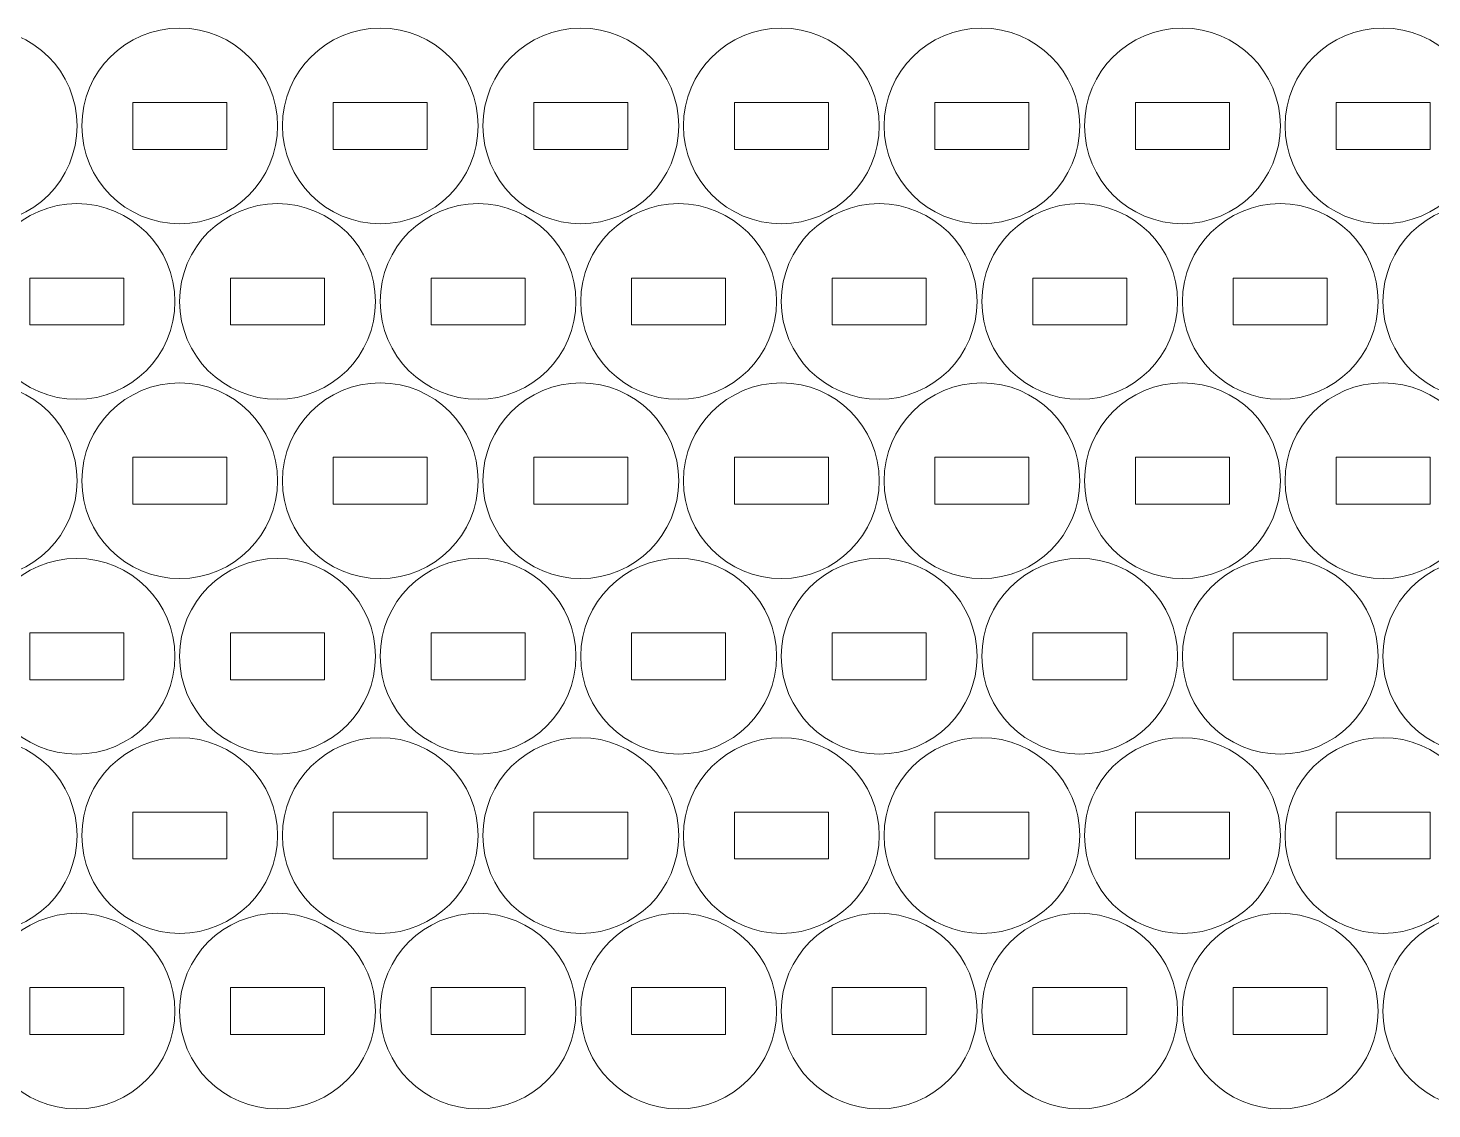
# Model space of a CAD drawing. Header units: millimetres. Extents: x -356 to 356, y -196 to 196.
# Drawn here: x -90.4 to -0.8, y -195.8 to -126.8 of the extents above; entities that cross this region are included whole.
import ezdxf

# ---------------------------------------------------------------- set-up
doc = ezdxf.new("R2010")
doc.units = ezdxf.units.MM
doc.header["$MEASUREMENT"] = 0
doc.layers.add('Camada 1', color=7, linetype='Continuous')

msp = doc.modelspace()

# ---------------------------------------------------------------- linework, layer by layer
at = {"layer": 'Camada 1', "lineweight": 20}
for points in [[(-93.5709, -126.773), (-90.1192, -126.773), (-87.3209, -129.5713), (-87.3209, -133.023), (-87.3209, -133.023), (-87.3209, -136.4747), (-90.1192, -139.273), (-93.5709, -139.273), (-93.5709, -139.273), (-97.0226, -139.273), (-99.8209, -136.4747), (-99.8209, -133.023), (-99.8209, -133.023), (-99.8209, -129.5713), (-97.0226, -126.773), (-93.5709, -126.773)], [(-80.766, -126.773), (-77.3143, -126.773), (-74.516, -129.5713), (-74.516, -133.023), (-74.516, -133.023), (-74.516, -136.4747), (-77.3143, -139.273), (-80.766, -139.273), (-80.766, -139.273), (-84.2177, -139.273), (-87.016, -136.4747), (-87.016, -133.023), (-87.016, -133.023), (-87.016, -129.5713), (-84.2177, -126.773), (-80.766, -126.773)], [(-67.9611, -126.773), (-64.5094, -126.773), (-61.7111, -129.5713), (-61.7111, -133.023), (-61.7111, -133.023), (-61.7111, -136.4747), (-64.5094, -139.273), (-67.9611, -139.273), (-67.9611, -139.273), (-71.4128, -139.273), (-74.2111, -136.4747), (-74.2111, -133.023), (-74.2111, -133.023), (-74.2111, -129.5713), (-71.4128, -126.773), (-67.9611, -126.773)], [(-55.1562, -126.773), (-51.7045, -126.773), (-48.9062, -129.5713), (-48.9062, -133.023), (-48.9062, -133.023), (-48.9062, -136.4747), (-51.7045, -139.273), (-55.1562, -139.273), (-55.1562, -139.273), (-58.6079, -139.273), (-61.4062, -136.4747), (-61.4062, -133.023), (-61.4062, -133.023), (-61.4062, -129.5713), (-58.6079, -126.773), (-55.1562, -126.773)], [(-42.3513, -126.773), (-38.8996, -126.773), (-36.1013, -129.5713), (-36.1013, -133.023), (-36.1013, -133.023), (-36.1013, -136.4747), (-38.8996, -139.273), (-42.3513, -139.273), (-42.3513, -139.273), (-45.803, -139.273), (-48.6013, -136.4747), (-48.6013, -133.023), (-48.6013, -133.023), (-48.6013, -129.5713), (-45.803, -126.773), (-42.3513, -126.773)], [(-29.5464, -126.773), (-26.0947, -126.773), (-23.2964, -129.5713), (-23.2964, -133.023), (-23.2964, -133.023), (-23.2964, -136.4747), (-26.0947, -139.273), (-29.5464, -139.273), (-29.5464, -139.273), (-32.9981, -139.273), (-35.7964, -136.4747), (-35.7964, -133.023), (-35.7964, -133.023), (-35.7964, -129.5713), (-32.9981, -126.773), (-29.5464, -126.773)], [(-16.7415, -126.773), (-13.2898, -126.773), (-10.4915, -129.5713), (-10.4915, -133.023), (-10.4915, -133.023), (-10.4915, -136.4747), (-13.2898, -139.273), (-16.7415, -139.273), (-16.7415, -139.273), (-20.1932, -139.273), (-22.9915, -136.4747), (-22.9915, -133.023), (-22.9915, -133.023), (-22.9915, -129.5713), (-20.1932, -126.773), (-16.7415, -126.773)], [(-3.9366, -126.773), (-0.4849, -126.773), (2.3134, -129.5713), (2.3134, -133.023), (2.3134, -133.023), (2.3134, -136.4747), (-0.4849, -139.273), (-3.9366, -139.273), (-3.9366, -139.273), (-7.3883, -139.273), (-10.1866, -136.4747), (-10.1866, -133.023), (-10.1866, -133.023), (-10.1866, -129.5713), (-7.3883, -126.773), (-3.9366, -126.773)], [(-83.766, -131.523), (-83.766, -131.523), (-77.766, -131.523), (-77.766, -131.523), (-77.766, -131.523), (-77.766, -131.523), (-77.766, -134.523), (-77.766, -134.523), (-77.766, -134.523), (-77.766, -134.523), (-83.766, -134.523), (-83.766, -134.523), (-83.766, -134.523), (-83.766, -134.523), (-83.766, -131.523), (-83.766, -131.523)], [(-70.9611, -131.523), (-70.9611, -131.523), (-64.9611, -131.523), (-64.9611, -131.523), (-64.9611, -131.523), (-64.9611, -131.523), (-64.9611, -134.523), (-64.9611, -134.523), (-64.9611, -134.523), (-64.9611, -134.523), (-70.9611, -134.523), (-70.9611, -134.523), (-70.9611, -134.523), (-70.9611, -134.523), (-70.9611, -131.523), (-70.9611, -131.523)], [(-58.1562, -131.523), (-58.1562, -131.523), (-52.1562, -131.523), (-52.1562, -131.523), (-52.1562, -131.523), (-52.1562, -131.523), (-52.1562, -134.523), (-52.1562, -134.523), (-52.1562, -134.523), (-52.1562, -134.523), (-58.1562, -134.523), (-58.1562, -134.523), (-58.1562, -134.523), (-58.1562, -134.523), (-58.1562, -131.523), (-58.1562, -131.523)], [(-45.3513, -131.523), (-45.3513, -131.523), (-39.3513, -131.523), (-39.3513, -131.523), (-39.3513, -131.523), (-39.3513, -131.523), (-39.3513, -134.523), (-39.3513, -134.523), (-39.3513, -134.523), (-39.3513, -134.523), (-45.3513, -134.523), (-45.3513, -134.523), (-45.3513, -134.523), (-45.3513, -134.523), (-45.3513, -131.523), (-45.3513, -131.523)], [(-32.5464, -131.523), (-32.5464, -131.523), (-26.5464, -131.523), (-26.5464, -131.523), (-26.5464, -131.523), (-26.5464, -131.523), (-26.5464, -134.523), (-26.5464, -134.523), (-26.5464, -134.523), (-26.5464, -134.523), (-32.5464, -134.523), (-32.5464, -134.523), (-32.5464, -134.523), (-32.5464, -134.523), (-32.5464, -131.523), (-32.5464, -131.523)], [(-19.7415, -131.523), (-19.7415, -131.523), (-13.7415, -131.523), (-13.7415, -131.523), (-13.7415, -131.523), (-13.7415, -131.523), (-13.7415, -134.523), (-13.7415, -134.523), (-13.7415, -134.523), (-13.7415, -134.523), (-19.7415, -134.523), (-19.7415, -134.523), (-19.7415, -134.523), (-19.7415, -134.523), (-19.7415, -131.523), (-19.7415, -131.523)], [(-6.9366, -131.523), (-6.9366, -131.523), (-0.9366, -131.523), (-0.9366, -131.523), (-0.9366, -131.523), (-0.9366, -131.523), (-0.9366, -134.523), (-0.9366, -134.523), (-0.9366, -134.523), (-0.9366, -134.523), (-6.9366, -134.523), (-6.9366, -134.523), (-6.9366, -134.523), (-6.9366, -134.523), (-6.9366, -131.523), (-6.9366, -131.523)], [(-87.3267, -137.9913), (-83.875, -137.9913), (-81.0767, -140.7896), (-81.0767, -144.2413), (-81.0767, -144.2413), (-81.0767, -147.693), (-83.875, -150.4913), (-87.3267, -150.4913), (-87.3267, -150.4913), (-90.7784, -150.4913), (-93.5767, -147.693), (-93.5767, -144.2413), (-93.5767, -144.2413), (-93.5767, -140.7896), (-90.7784, -137.9913), (-87.3267, -137.9913)], [(-74.5218, -137.9913), (-71.0701, -137.9913), (-68.2718, -140.7896), (-68.2718, -144.2413), (-68.2718, -144.2413), (-68.2718, -147.693), (-71.0701, -150.4913), (-74.5218, -150.4913), (-74.5218, -150.4913), (-77.9735, -150.4913), (-80.7718, -147.693), (-80.7718, -144.2413), (-80.7718, -144.2413), (-80.7718, -140.7896), (-77.9735, -137.9913), (-74.5218, -137.9913)], [(-61.7169, -137.9913), (-58.2652, -137.9913), (-55.4669, -140.7896), (-55.4669, -144.2413), (-55.4669, -144.2413), (-55.4669, -147.693), (-58.2652, -150.4913), (-61.7169, -150.4913), (-61.7169, -150.4913), (-65.1686, -150.4913), (-67.9669, -147.693), (-67.9669, -144.2413), (-67.9669, -144.2413), (-67.9669, -140.7896), (-65.1686, -137.9913), (-61.7169, -137.9913)], [(-48.912, -137.9913), (-45.4603, -137.9913), (-42.662, -140.7896), (-42.662, -144.2413), (-42.662, -144.2413), (-42.662, -147.693), (-45.4603, -150.4913), (-48.912, -150.4913), (-48.912, -150.4913), (-52.3637, -150.4913), (-55.162, -147.693), (-55.162, -144.2413), (-55.162, -144.2413), (-55.162, -140.7896), (-52.3637, -137.9913), (-48.912, -137.9913)], [(-36.1071, -137.9913), (-32.6554, -137.9913), (-29.8571, -140.7896), (-29.8571, -144.2413), (-29.8571, -144.2413), (-29.8571, -147.693), (-32.6554, -150.4913), (-36.1071, -150.4913), (-36.1071, -150.4913), (-39.5588, -150.4913), (-42.3571, -147.693), (-42.3571, -144.2413), (-42.3571, -144.2413), (-42.3571, -140.7896), (-39.5588, -137.9913), (-36.1071, -137.9913)], [(-23.3022, -137.9913), (-19.8505, -137.9913), (-17.0522, -140.7896), (-17.0522, -144.2413), (-17.0522, -144.2413), (-17.0522, -147.693), (-19.8505, -150.4913), (-23.3022, -150.4913), (-23.3022, -150.4913), (-26.7539, -150.4913), (-29.5522, -147.693), (-29.5522, -144.2413), (-29.5522, -144.2413), (-29.5522, -140.7896), (-26.7539, -137.9913), (-23.3022, -137.9913)], [(-10.4973, -137.9913), (-7.0456, -137.9913), (-4.2473, -140.7896), (-4.2473, -144.2413), (-4.2473, -144.2413), (-4.2473, -147.693), (-7.0456, -150.4913), (-10.4973, -150.4913), (-10.4973, -150.4913), (-13.949, -150.4913), (-16.7473, -147.693), (-16.7473, -144.2413), (-16.7473, -144.2413), (-16.7473, -140.7896), (-13.949, -137.9913), (-10.4973, -137.9913)], [(2.3076, -137.9913), (5.7593, -137.9913), (8.5576, -140.7896), (8.5576, -144.2413), (8.5576, -144.2413), (8.5576, -147.693), (5.7593, -150.4913), (2.3076, -150.4913), (2.3076, -150.4913), (-1.1441, -150.4913), (-3.9424, -147.693), (-3.9424, -144.2413), (-3.9424, -144.2413), (-3.9424, -140.7896), (-1.1441, -137.9913), (2.3076, -137.9913)], [(-90.3267, -142.7413), (-90.3267, -142.7413), (-84.3267, -142.7413), (-84.3267, -142.7413), (-84.3267, -142.7413), (-84.3267, -142.7413), (-84.3267, -145.7413), (-84.3267, -145.7413), (-84.3267, -145.7413), (-84.3267, -145.7413), (-90.3267, -145.7413), (-90.3267, -145.7413), (-90.3267, -145.7413), (-90.3267, -145.7413), (-90.3267, -142.7413), (-90.3267, -142.7413)], [(-77.5218, -142.7413), (-77.5218, -142.7413), (-71.5218, -142.7413), (-71.5218, -142.7413), (-71.5218, -142.7413), (-71.5218, -142.7413), (-71.5218, -145.7413), (-71.5218, -145.7413), (-71.5218, -145.7413), (-71.5218, -145.7413), (-77.5218, -145.7413), (-77.5218, -145.7413), (-77.5218, -145.7413), (-77.5218, -145.7413), (-77.5218, -142.7413), (-77.5218, -142.7413)], [(-64.7169, -142.7413), (-64.7169, -142.7413), (-58.7169, -142.7413), (-58.7169, -142.7413), (-58.7169, -142.7413), (-58.7169, -142.7413), (-58.7169, -145.7413), (-58.7169, -145.7413), (-58.7169, -145.7413), (-58.7169, -145.7413), (-64.7169, -145.7413), (-64.7169, -145.7413), (-64.7169, -145.7413), (-64.7169, -145.7413), (-64.7169, -142.7413), (-64.7169, -142.7413)], [(-51.912, -142.7413), (-51.912, -142.7413), (-45.912, -142.7413), (-45.912, -142.7413), (-45.912, -142.7413), (-45.912, -142.7413), (-45.912, -145.7413), (-45.912, -145.7413), (-45.912, -145.7413), (-45.912, -145.7413), (-51.912, -145.7413), (-51.912, -145.7413), (-51.912, -145.7413), (-51.912, -145.7413), (-51.912, -142.7413), (-51.912, -142.7413)], [(-39.1071, -142.7413), (-39.1071, -142.7413), (-33.1071, -142.7413), (-33.1071, -142.7413), (-33.1071, -142.7413), (-33.1071, -142.7413), (-33.1071, -145.7413), (-33.1071, -145.7413), (-33.1071, -145.7413), (-33.1071, -145.7413), (-39.1071, -145.7413), (-39.1071, -145.7413), (-39.1071, -145.7413), (-39.1071, -145.7413), (-39.1071, -142.7413), (-39.1071, -142.7413)], [(-26.3022, -142.7413), (-26.3022, -142.7413), (-20.3022, -142.7413), (-20.3022, -142.7413), (-20.3022, -142.7413), (-20.3022, -142.7413), (-20.3022, -145.7413), (-20.3022, -145.7413), (-20.3022, -145.7413), (-20.3022, -145.7413), (-26.3022, -145.7413), (-26.3022, -145.7413), (-26.3022, -145.7413), (-26.3022, -145.7413), (-26.3022, -142.7413), (-26.3022, -142.7413)], [(-13.4973, -142.7413), (-13.4973, -142.7413), (-7.4973, -142.7413), (-7.4973, -142.7413), (-7.4973, -142.7413), (-7.4973, -142.7413), (-7.4973, -145.7413), (-7.4973, -145.7413), (-7.4973, -145.7413), (-7.4973, -145.7413), (-13.4973, -145.7413), (-13.4973, -145.7413), (-13.4973, -145.7413), (-13.4973, -145.7413), (-13.4973, -142.7413), (-13.4973, -142.7413)], [(-93.5709, -149.4396), (-90.1192, -149.4396), (-87.3209, -152.2379), (-87.3209, -155.6896), (-87.3209, -155.6896), (-87.3209, -159.1413), (-90.1192, -161.9396), (-93.5709, -161.9396), (-93.5709, -161.9396), (-97.0226, -161.9396), (-99.8209, -159.1413), (-99.8209, -155.6896), (-99.8209, -155.6896), (-99.8209, -152.2379), (-97.0226, -149.4396), (-93.5709, -149.4396)], [(-80.766, -149.4396), (-77.3143, -149.4396), (-74.516, -152.2379), (-74.516, -155.6896), (-74.516, -155.6896), (-74.516, -159.1413), (-77.3143, -161.9396), (-80.766, -161.9396), (-80.766, -161.9396), (-84.2177, -161.9396), (-87.016, -159.1413), (-87.016, -155.6896), (-87.016, -155.6896), (-87.016, -152.2379), (-84.2177, -149.4396), (-80.766, -149.4396)], [(-67.9611, -149.4396), (-64.5094, -149.4396), (-61.7111, -152.2379), (-61.7111, -155.6896), (-61.7111, -155.6896), (-61.7111, -159.1413), (-64.5094, -161.9396), (-67.9611, -161.9396), (-67.9611, -161.9396), (-71.4128, -161.9396), (-74.2111, -159.1413), (-74.2111, -155.6896), (-74.2111, -155.6896), (-74.2111, -152.2379), (-71.4128, -149.4396), (-67.9611, -149.4396)], [(-55.1562, -149.4396), (-51.7045, -149.4396), (-48.9062, -152.2379), (-48.9062, -155.6896), (-48.9062, -155.6896), (-48.9062, -159.1413), (-51.7045, -161.9396), (-55.1562, -161.9396), (-55.1562, -161.9396), (-58.6079, -161.9396), (-61.4062, -159.1413), (-61.4062, -155.6896), (-61.4062, -155.6896), (-61.4062, -152.2379), (-58.6079, -149.4396), (-55.1562, -149.4396)], [(-42.3513, -149.4396), (-38.8996, -149.4396), (-36.1013, -152.2379), (-36.1013, -155.6896), (-36.1013, -155.6896), (-36.1013, -159.1413), (-38.8996, -161.9396), (-42.3513, -161.9396), (-42.3513, -161.9396), (-45.803, -161.9396), (-48.6013, -159.1413), (-48.6013, -155.6896), (-48.6013, -155.6896), (-48.6013, -152.2379), (-45.803, -149.4396), (-42.3513, -149.4396)], [(-29.5464, -149.4396), (-26.0947, -149.4396), (-23.2964, -152.2379), (-23.2964, -155.6896), (-23.2964, -155.6896), (-23.2964, -159.1413), (-26.0947, -161.9396), (-29.5464, -161.9396), (-29.5464, -161.9396), (-32.9981, -161.9396), (-35.7964, -159.1413), (-35.7964, -155.6896), (-35.7964, -155.6896), (-35.7964, -152.2379), (-32.9981, -149.4396), (-29.5464, -149.4396)], [(-16.7415, -149.4396), (-13.2898, -149.4396), (-10.4915, -152.2379), (-10.4915, -155.6896), (-10.4915, -155.6896), (-10.4915, -159.1413), (-13.2898, -161.9396), (-16.7415, -161.9396), (-16.7415, -161.9396), (-20.1932, -161.9396), (-22.9915, -159.1413), (-22.9915, -155.6896), (-22.9915, -155.6896), (-22.9915, -152.2379), (-20.1932, -149.4396), (-16.7415, -149.4396)], [(-3.9366, -149.4396), (-0.4849, -149.4396), (2.3134, -152.2379), (2.3134, -155.6896), (2.3134, -155.6896), (2.3134, -159.1413), (-0.4849, -161.9396), (-3.9366, -161.9396), (-3.9366, -161.9396), (-7.3883, -161.9396), (-10.1866, -159.1413), (-10.1866, -155.6896), (-10.1866, -155.6896), (-10.1866, -152.2379), (-7.3883, -149.4396), (-3.9366, -149.4396)], [(-83.766, -154.1896), (-83.766, -154.1896), (-77.766, -154.1896), (-77.766, -154.1896), (-77.766, -154.1896), (-77.766, -154.1896), (-77.766, -157.1896), (-77.766, -157.1896), (-77.766, -157.1896), (-77.766, -157.1896), (-83.766, -157.1896), (-83.766, -157.1896), (-83.766, -157.1896), (-83.766, -157.1896), (-83.766, -154.1896), (-83.766, -154.1896)], [(-70.9611, -154.1896), (-70.9611, -154.1896), (-64.9611, -154.1896), (-64.9611, -154.1896), (-64.9611, -154.1896), (-64.9611, -154.1896), (-64.9611, -157.1896), (-64.9611, -157.1896), (-64.9611, -157.1896), (-64.9611, -157.1896), (-70.9611, -157.1896), (-70.9611, -157.1896), (-70.9611, -157.1896), (-70.9611, -157.1896), (-70.9611, -154.1896), (-70.9611, -154.1896)], [(-58.1562, -154.1896), (-58.1562, -154.1896), (-52.1562, -154.1896), (-52.1562, -154.1896), (-52.1562, -154.1896), (-52.1562, -154.1896), (-52.1562, -157.1896), (-52.1562, -157.1896), (-52.1562, -157.1896), (-52.1562, -157.1896), (-58.1562, -157.1896), (-58.1562, -157.1896), (-58.1562, -157.1896), (-58.1562, -157.1896), (-58.1562, -154.1896), (-58.1562, -154.1896)], [(-45.3513, -154.1896), (-45.3513, -154.1896), (-39.3513, -154.1896), (-39.3513, -154.1896), (-39.3513, -154.1896), (-39.3513, -154.1896), (-39.3513, -157.1896), (-39.3513, -157.1896), (-39.3513, -157.1896), (-39.3513, -157.1896), (-45.3513, -157.1896), (-45.3513, -157.1896), (-45.3513, -157.1896), (-45.3513, -157.1896), (-45.3513, -154.1896), (-45.3513, -154.1896)], [(-32.5464, -154.1896), (-32.5464, -154.1896), (-26.5464, -154.1896), (-26.5464, -154.1896), (-26.5464, -154.1896), (-26.5464, -154.1896), (-26.5464, -157.1896), (-26.5464, -157.1896), (-26.5464, -157.1896), (-26.5464, -157.1896), (-32.5464, -157.1896), (-32.5464, -157.1896), (-32.5464, -157.1896), (-32.5464, -157.1896), (-32.5464, -154.1896), (-32.5464, -154.1896)], [(-19.7415, -154.1896), (-19.7415, -154.1896), (-13.7415, -154.1896), (-13.7415, -154.1896), (-13.7415, -154.1896), (-13.7415, -154.1896), (-13.7415, -157.1896), (-13.7415, -157.1896), (-13.7415, -157.1896), (-13.7415, -157.1896), (-19.7415, -157.1896), (-19.7415, -157.1896), (-19.7415, -157.1896), (-19.7415, -157.1896), (-19.7415, -154.1896), (-19.7415, -154.1896)], [(-6.9366, -154.1896), (-6.9366, -154.1896), (-0.9366, -154.1896), (-0.9366, -154.1896), (-0.9366, -154.1896), (-0.9366, -154.1896), (-0.9366, -157.1896), (-0.9366, -157.1896), (-0.9366, -157.1896), (-0.9366, -157.1896), (-6.9366, -157.1896), (-6.9366, -157.1896), (-6.9366, -157.1896), (-6.9366, -157.1896), (-6.9366, -154.1896), (-6.9366, -154.1896)], [(-87.3267, -160.6579), (-83.875, -160.6579), (-81.0767, -163.4562), (-81.0767, -166.9079), (-81.0767, -166.9079), (-81.0767, -170.3596), (-83.875, -173.1579), (-87.3267, -173.1579), (-87.3267, -173.1579), (-90.7784, -173.1579), (-93.5767, -170.3596), (-93.5767, -166.9079), (-93.5767, -166.9079), (-93.5767, -163.4562), (-90.7784, -160.6579), (-87.3267, -160.6579)], [(-74.5218, -160.6579), (-71.0701, -160.6579), (-68.2718, -163.4562), (-68.2718, -166.9079), (-68.2718, -166.9079), (-68.2718, -170.3596), (-71.0701, -173.1579), (-74.5218, -173.1579), (-74.5218, -173.1579), (-77.9735, -173.1579), (-80.7718, -170.3596), (-80.7718, -166.9079), (-80.7718, -166.9079), (-80.7718, -163.4562), (-77.9735, -160.6579), (-74.5218, -160.6579)], [(-61.7169, -160.6579), (-58.2652, -160.6579), (-55.4669, -163.4562), (-55.4669, -166.9079), (-55.4669, -166.9079), (-55.4669, -170.3596), (-58.2652, -173.1579), (-61.7169, -173.1579), (-61.7169, -173.1579), (-65.1686, -173.1579), (-67.9669, -170.3596), (-67.9669, -166.9079), (-67.9669, -166.9079), (-67.9669, -163.4562), (-65.1686, -160.6579), (-61.7169, -160.6579)], [(-48.912, -160.6579), (-45.4603, -160.6579), (-42.662, -163.4562), (-42.662, -166.9079), (-42.662, -166.9079), (-42.662, -170.3596), (-45.4603, -173.1579), (-48.912, -173.1579), (-48.912, -173.1579), (-52.3637, -173.1579), (-55.162, -170.3596), (-55.162, -166.9079), (-55.162, -166.9079), (-55.162, -163.4562), (-52.3637, -160.6579), (-48.912, -160.6579)], [(-36.1071, -160.6579), (-32.6554, -160.6579), (-29.8571, -163.4562), (-29.8571, -166.9079), (-29.8571, -166.9079), (-29.8571, -170.3596), (-32.6554, -173.1579), (-36.1071, -173.1579), (-36.1071, -173.1579), (-39.5588, -173.1579), (-42.3571, -170.3596), (-42.3571, -166.9079), (-42.3571, -166.9079), (-42.3571, -163.4562), (-39.5588, -160.6579), (-36.1071, -160.6579)], [(-23.3022, -160.6579), (-19.8505, -160.6579), (-17.0522, -163.4562), (-17.0522, -166.9079), (-17.0522, -166.9079), (-17.0522, -170.3596), (-19.8505, -173.1579), (-23.3022, -173.1579), (-23.3022, -173.1579), (-26.7539, -173.1579), (-29.5522, -170.3596), (-29.5522, -166.9079), (-29.5522, -166.9079), (-29.5522, -163.4562), (-26.7539, -160.6579), (-23.3022, -160.6579)], [(-10.4973, -160.6579), (-7.0456, -160.6579), (-4.2473, -163.4562), (-4.2473, -166.9079), (-4.2473, -166.9079), (-4.2473, -170.3596), (-7.0456, -173.1579), (-10.4973, -173.1579), (-10.4973, -173.1579), (-13.949, -173.1579), (-16.7473, -170.3596), (-16.7473, -166.9079), (-16.7473, -166.9079), (-16.7473, -163.4562), (-13.949, -160.6579), (-10.4973, -160.6579)], [(2.3076, -160.6579), (5.7593, -160.6579), (8.5576, -163.4562), (8.5576, -166.9079), (8.5576, -166.9079), (8.5576, -170.3596), (5.7593, -173.1579), (2.3076, -173.1579), (2.3076, -173.1579), (-1.1441, -173.1579), (-3.9424, -170.3596), (-3.9424, -166.9079), (-3.9424, -166.9079), (-3.9424, -163.4562), (-1.1441, -160.6579), (2.3076, -160.6579)], [(-90.3267, -165.4079), (-90.3267, -165.4079), (-84.3267, -165.4079), (-84.3267, -165.4079), (-84.3267, -165.4079), (-84.3267, -165.4079), (-84.3267, -168.4079), (-84.3267, -168.4079), (-84.3267, -168.4079), (-84.3267, -168.4079), (-90.3267, -168.4079), (-90.3267, -168.4079), (-90.3267, -168.4079), (-90.3267, -168.4079), (-90.3267, -165.4079), (-90.3267, -165.4079)], [(-77.5218, -165.4079), (-77.5218, -165.4079), (-71.5218, -165.4079), (-71.5218, -165.4079), (-71.5218, -165.4079), (-71.5218, -165.4079), (-71.5218, -168.4079), (-71.5218, -168.4079), (-71.5218, -168.4079), (-71.5218, -168.4079), (-77.5218, -168.4079), (-77.5218, -168.4079), (-77.5218, -168.4079), (-77.5218, -168.4079), (-77.5218, -165.4079), (-77.5218, -165.4079)], [(-64.7169, -165.4079), (-64.7169, -165.4079), (-58.7169, -165.4079), (-58.7169, -165.4079), (-58.7169, -165.4079), (-58.7169, -165.4079), (-58.7169, -168.4079), (-58.7169, -168.4079), (-58.7169, -168.4079), (-58.7169, -168.4079), (-64.7169, -168.4079), (-64.7169, -168.4079), (-64.7169, -168.4079), (-64.7169, -168.4079), (-64.7169, -165.4079), (-64.7169, -165.4079)], [(-51.912, -165.4079), (-51.912, -165.4079), (-45.912, -165.4079), (-45.912, -165.4079), (-45.912, -165.4079), (-45.912, -165.4079), (-45.912, -168.4079), (-45.912, -168.4079), (-45.912, -168.4079), (-45.912, -168.4079), (-51.912, -168.4079), (-51.912, -168.4079), (-51.912, -168.4079), (-51.912, -168.4079), (-51.912, -165.4079), (-51.912, -165.4079)], [(-39.1071, -165.4079), (-39.1071, -165.4079), (-33.1071, -165.4079), (-33.1071, -165.4079), (-33.1071, -165.4079), (-33.1071, -165.4079), (-33.1071, -168.4079), (-33.1071, -168.4079), (-33.1071, -168.4079), (-33.1071, -168.4079), (-39.1071, -168.4079), (-39.1071, -168.4079), (-39.1071, -168.4079), (-39.1071, -168.4079), (-39.1071, -165.4079), (-39.1071, -165.4079)], [(-26.3022, -165.4079), (-26.3022, -165.4079), (-20.3022, -165.4079), (-20.3022, -165.4079), (-20.3022, -165.4079), (-20.3022, -165.4079), (-20.3022, -168.4079), (-20.3022, -168.4079), (-20.3022, -168.4079), (-20.3022, -168.4079), (-26.3022, -168.4079), (-26.3022, -168.4079), (-26.3022, -168.4079), (-26.3022, -168.4079), (-26.3022, -165.4079), (-26.3022, -165.4079)], [(-13.4973, -165.4079), (-13.4973, -165.4079), (-7.4973, -165.4079), (-7.4973, -165.4079), (-7.4973, -165.4079), (-7.4973, -165.4079), (-7.4973, -168.4079), (-7.4973, -168.4079), (-7.4973, -168.4079), (-7.4973, -168.4079), (-13.4973, -168.4079), (-13.4973, -168.4079), (-13.4973, -168.4079), (-13.4973, -168.4079), (-13.4973, -165.4079), (-13.4973, -165.4079)], [(-93.5709, -172.1062), (-90.1192, -172.1062), (-87.3209, -174.9045), (-87.3209, -178.3562), (-87.3209, -178.3562), (-87.3209, -181.8079), (-90.1192, -184.6062), (-93.5709, -184.6062), (-93.5709, -184.6062), (-97.0226, -184.6062), (-99.8209, -181.8079), (-99.8209, -178.3562), (-99.8209, -178.3562), (-99.8209, -174.9045), (-97.0226, -172.1062), (-93.5709, -172.1062)], [(-80.766, -172.1062), (-77.3143, -172.1062), (-74.516, -174.9045), (-74.516, -178.3562), (-74.516, -178.3562), (-74.516, -181.8079), (-77.3143, -184.6062), (-80.766, -184.6062), (-80.766, -184.6062), (-84.2177, -184.6062), (-87.016, -181.8079), (-87.016, -178.3562), (-87.016, -178.3562), (-87.016, -174.9045), (-84.2177, -172.1062), (-80.766, -172.1062)], [(-67.9611, -172.1062), (-64.5094, -172.1062), (-61.7111, -174.9045), (-61.7111, -178.3562), (-61.7111, -178.3562), (-61.7111, -181.8079), (-64.5094, -184.6062), (-67.9611, -184.6062), (-67.9611, -184.6062), (-71.4128, -184.6062), (-74.2111, -181.8079), (-74.2111, -178.3562), (-74.2111, -178.3562), (-74.2111, -174.9045), (-71.4128, -172.1062), (-67.9611, -172.1062)], [(-55.1562, -172.1062), (-51.7045, -172.1062), (-48.9062, -174.9045), (-48.9062, -178.3562), (-48.9062, -178.3562), (-48.9062, -181.8079), (-51.7045, -184.6062), (-55.1562, -184.6062), (-55.1562, -184.6062), (-58.6079, -184.6062), (-61.4062, -181.8079), (-61.4062, -178.3562), (-61.4062, -178.3562), (-61.4062, -174.9045), (-58.6079, -172.1062), (-55.1562, -172.1062)], [(-42.3513, -172.1062), (-38.8996, -172.1062), (-36.1013, -174.9045), (-36.1013, -178.3562), (-36.1013, -178.3562), (-36.1013, -181.8079), (-38.8996, -184.6062), (-42.3513, -184.6062), (-42.3513, -184.6062), (-45.803, -184.6062), (-48.6013, -181.8079), (-48.6013, -178.3562), (-48.6013, -178.3562), (-48.6013, -174.9045), (-45.803, -172.1062), (-42.3513, -172.1062)], [(-29.5464, -172.1062), (-26.0947, -172.1062), (-23.2964, -174.9045), (-23.2964, -178.3562), (-23.2964, -178.3562), (-23.2964, -181.8079), (-26.0947, -184.6062), (-29.5464, -184.6062), (-29.5464, -184.6062), (-32.9981, -184.6062), (-35.7964, -181.8079), (-35.7964, -178.3562), (-35.7964, -178.3562), (-35.7964, -174.9045), (-32.9981, -172.1062), (-29.5464, -172.1062)], [(-16.7415, -172.1062), (-13.2898, -172.1062), (-10.4915, -174.9045), (-10.4915, -178.3562), (-10.4915, -178.3562), (-10.4915, -181.8079), (-13.2898, -184.6062), (-16.7415, -184.6062), (-16.7415, -184.6062), (-20.1932, -184.6062), (-22.9915, -181.8079), (-22.9915, -178.3562), (-22.9915, -178.3562), (-22.9915, -174.9045), (-20.1932, -172.1062), (-16.7415, -172.1062)], [(-3.9366, -172.1062), (-0.4849, -172.1062), (2.3134, -174.9045), (2.3134, -178.3562), (2.3134, -178.3562), (2.3134, -181.8079), (-0.4849, -184.6062), (-3.9366, -184.6062), (-3.9366, -184.6062), (-7.3883, -184.6062), (-10.1866, -181.8079), (-10.1866, -178.3562), (-10.1866, -178.3562), (-10.1866, -174.9045), (-7.3883, -172.1062), (-3.9366, -172.1062)], [(-83.766, -176.8562), (-83.766, -176.8562), (-77.766, -176.8562), (-77.766, -176.8562), (-77.766, -176.8562), (-77.766, -176.8562), (-77.766, -179.8562), (-77.766, -179.8562), (-77.766, -179.8562), (-77.766, -179.8562), (-83.766, -179.8562), (-83.766, -179.8562), (-83.766, -179.8562), (-83.766, -179.8562), (-83.766, -176.8562), (-83.766, -176.8562)], [(-70.9611, -176.8562), (-70.9611, -176.8562), (-64.9611, -176.8562), (-64.9611, -176.8562), (-64.9611, -176.8562), (-64.9611, -176.8562), (-64.9611, -179.8562), (-64.9611, -179.8562), (-64.9611, -179.8562), (-64.9611, -179.8562), (-70.9611, -179.8562), (-70.9611, -179.8562), (-70.9611, -179.8562), (-70.9611, -179.8562), (-70.9611, -176.8562), (-70.9611, -176.8562)], [(-58.1562, -176.8562), (-58.1562, -176.8562), (-52.1562, -176.8562), (-52.1562, -176.8562), (-52.1562, -176.8562), (-52.1562, -176.8562), (-52.1562, -179.8562), (-52.1562, -179.8562), (-52.1562, -179.8562), (-52.1562, -179.8562), (-58.1562, -179.8562), (-58.1562, -179.8562), (-58.1562, -179.8562), (-58.1562, -179.8562), (-58.1562, -176.8562), (-58.1562, -176.8562)], [(-45.3513, -176.8562), (-45.3513, -176.8562), (-39.3513, -176.8562), (-39.3513, -176.8562), (-39.3513, -176.8562), (-39.3513, -176.8562), (-39.3513, -179.8562), (-39.3513, -179.8562), (-39.3513, -179.8562), (-39.3513, -179.8562), (-45.3513, -179.8562), (-45.3513, -179.8562), (-45.3513, -179.8562), (-45.3513, -179.8562), (-45.3513, -176.8562), (-45.3513, -176.8562)], [(-32.5464, -176.8562), (-32.5464, -176.8562), (-26.5464, -176.8562), (-26.5464, -176.8562), (-26.5464, -176.8562), (-26.5464, -176.8562), (-26.5464, -179.8562), (-26.5464, -179.8562), (-26.5464, -179.8562), (-26.5464, -179.8562), (-32.5464, -179.8562), (-32.5464, -179.8562), (-32.5464, -179.8562), (-32.5464, -179.8562), (-32.5464, -176.8562), (-32.5464, -176.8562)], [(-19.7415, -176.8562), (-19.7415, -176.8562), (-13.7415, -176.8562), (-13.7415, -176.8562), (-13.7415, -176.8562), (-13.7415, -176.8562), (-13.7415, -179.8562), (-13.7415, -179.8562), (-13.7415, -179.8562), (-13.7415, -179.8562), (-19.7415, -179.8562), (-19.7415, -179.8562), (-19.7415, -179.8562), (-19.7415, -179.8562), (-19.7415, -176.8562), (-19.7415, -176.8562)], [(-6.9366, -176.8562), (-6.9366, -176.8562), (-0.9366, -176.8562), (-0.9366, -176.8562), (-0.9366, -176.8562), (-0.9366, -176.8562), (-0.9366, -179.8562), (-0.9366, -179.8562), (-0.9366, -179.8562), (-0.9366, -179.8562), (-6.9366, -179.8562), (-6.9366, -179.8562), (-6.9366, -179.8562), (-6.9366, -179.8562), (-6.9366, -176.8562), (-6.9366, -176.8562)], [(-87.3267, -183.3245), (-83.875, -183.3245), (-81.0767, -186.1228), (-81.0767, -189.5745), (-81.0767, -189.5745), (-81.0767, -193.0262), (-83.875, -195.8245), (-87.3267, -195.8245), (-87.3267, -195.8245), (-90.7784, -195.8245), (-93.5767, -193.0262), (-93.5767, -189.5745), (-93.5767, -189.5745), (-93.5767, -186.1228), (-90.7784, -183.3245), (-87.3267, -183.3245)], [(-74.5218, -183.3245), (-71.0701, -183.3245), (-68.2718, -186.1228), (-68.2718, -189.5745), (-68.2718, -189.5745), (-68.2718, -193.0262), (-71.0701, -195.8245), (-74.5218, -195.8245), (-74.5218, -195.8245), (-77.9735, -195.8245), (-80.7718, -193.0262), (-80.7718, -189.5745), (-80.7718, -189.5745), (-80.7718, -186.1228), (-77.9735, -183.3245), (-74.5218, -183.3245)], [(-61.7169, -183.3245), (-58.2652, -183.3245), (-55.4669, -186.1228), (-55.4669, -189.5745), (-55.4669, -189.5745), (-55.4669, -193.0262), (-58.2652, -195.8245), (-61.7169, -195.8245), (-61.7169, -195.8245), (-65.1686, -195.8245), (-67.9669, -193.0262), (-67.9669, -189.5745), (-67.9669, -189.5745), (-67.9669, -186.1228), (-65.1686, -183.3245), (-61.7169, -183.3245)], [(-48.912, -183.3245), (-45.4603, -183.3245), (-42.662, -186.1228), (-42.662, -189.5745), (-42.662, -189.5745), (-42.662, -193.0262), (-45.4603, -195.8245), (-48.912, -195.8245), (-48.912, -195.8245), (-52.3637, -195.8245), (-55.162, -193.0262), (-55.162, -189.5745), (-55.162, -189.5745), (-55.162, -186.1228), (-52.3637, -183.3245), (-48.912, -183.3245)], [(-36.1071, -183.3245), (-32.6554, -183.3245), (-29.8571, -186.1228), (-29.8571, -189.5745), (-29.8571, -189.5745), (-29.8571, -193.0262), (-32.6554, -195.8245), (-36.1071, -195.8245), (-36.1071, -195.8245), (-39.5588, -195.8245), (-42.3571, -193.0262), (-42.3571, -189.5745), (-42.3571, -189.5745), (-42.3571, -186.1228), (-39.5588, -183.3245), (-36.1071, -183.3245)], [(-23.3022, -183.3245), (-19.8505, -183.3245), (-17.0522, -186.1228), (-17.0522, -189.5745), (-17.0522, -189.5745), (-17.0522, -193.0262), (-19.8505, -195.8245), (-23.3022, -195.8245), (-23.3022, -195.8245), (-26.7539, -195.8245), (-29.5522, -193.0262), (-29.5522, -189.5745), (-29.5522, -189.5745), (-29.5522, -186.1228), (-26.7539, -183.3245), (-23.3022, -183.3245)], [(-10.4973, -183.3245), (-7.0456, -183.3245), (-4.2473, -186.1228), (-4.2473, -189.5745), (-4.2473, -189.5745), (-4.2473, -193.0262), (-7.0456, -195.8245), (-10.4973, -195.8245), (-10.4973, -195.8245), (-13.949, -195.8245), (-16.7473, -193.0262), (-16.7473, -189.5745), (-16.7473, -189.5745), (-16.7473, -186.1228), (-13.949, -183.3245), (-10.4973, -183.3245)], [(2.3076, -183.3245), (5.7593, -183.3245), (8.5576, -186.1228), (8.5576, -189.5745), (8.5576, -189.5745), (8.5576, -193.0262), (5.7593, -195.8245), (2.3076, -195.8245), (2.3076, -195.8245), (-1.1441, -195.8245), (-3.9424, -193.0262), (-3.9424, -189.5745), (-3.9424, -189.5745), (-3.9424, -186.1228), (-1.1441, -183.3245), (2.3076, -183.3245)], [(-90.3267, -188.0745), (-90.3267, -188.0745), (-84.3267, -188.0745), (-84.3267, -188.0745), (-84.3267, -188.0745), (-84.3267, -188.0745), (-84.3267, -191.0745), (-84.3267, -191.0745), (-84.3267, -191.0745), (-84.3267, -191.0745), (-90.3267, -191.0745), (-90.3267, -191.0745), (-90.3267, -191.0745), (-90.3267, -191.0745), (-90.3267, -188.0745), (-90.3267, -188.0745)], [(-77.5218, -188.0745), (-77.5218, -188.0745), (-71.5218, -188.0745), (-71.5218, -188.0745), (-71.5218, -188.0745), (-71.5218, -188.0745), (-71.5218, -191.0745), (-71.5218, -191.0745), (-71.5218, -191.0745), (-71.5218, -191.0745), (-77.5218, -191.0745), (-77.5218, -191.0745), (-77.5218, -191.0745), (-77.5218, -191.0745), (-77.5218, -188.0745), (-77.5218, -188.0745)], [(-64.7169, -188.0745), (-64.7169, -188.0745), (-58.7169, -188.0745), (-58.7169, -188.0745), (-58.7169, -188.0745), (-58.7169, -188.0745), (-58.7169, -191.0745), (-58.7169, -191.0745), (-58.7169, -191.0745), (-58.7169, -191.0745), (-64.7169, -191.0745), (-64.7169, -191.0745), (-64.7169, -191.0745), (-64.7169, -191.0745), (-64.7169, -188.0745), (-64.7169, -188.0745)], [(-51.912, -188.0745), (-51.912, -188.0745), (-45.912, -188.0745), (-45.912, -188.0745), (-45.912, -188.0745), (-45.912, -188.0745), (-45.912, -191.0745), (-45.912, -191.0745), (-45.912, -191.0745), (-45.912, -191.0745), (-51.912, -191.0745), (-51.912, -191.0745), (-51.912, -191.0745), (-51.912, -191.0745), (-51.912, -188.0745), (-51.912, -188.0745)], [(-39.1071, -188.0745), (-39.1071, -188.0745), (-33.1071, -188.0745), (-33.1071, -188.0745), (-33.1071, -188.0745), (-33.1071, -188.0745), (-33.1071, -191.0745), (-33.1071, -191.0745), (-33.1071, -191.0745), (-33.1071, -191.0745), (-39.1071, -191.0745), (-39.1071, -191.0745), (-39.1071, -191.0745), (-39.1071, -191.0745), (-39.1071, -188.0745), (-39.1071, -188.0745)], [(-26.3022, -188.0745), (-26.3022, -188.0745), (-20.3022, -188.0745), (-20.3022, -188.0745), (-20.3022, -188.0745), (-20.3022, -188.0745), (-20.3022, -191.0745), (-20.3022, -191.0745), (-20.3022, -191.0745), (-20.3022, -191.0745), (-26.3022, -191.0745), (-26.3022, -191.0745), (-26.3022, -191.0745), (-26.3022, -191.0745), (-26.3022, -188.0745), (-26.3022, -188.0745)], [(-13.4973, -188.0745), (-13.4973, -188.0745), (-7.4973, -188.0745), (-7.4973, -188.0745), (-7.4973, -188.0745), (-7.4973, -188.0745), (-7.4973, -191.0745), (-7.4973, -191.0745), (-7.4973, -191.0745), (-7.4973, -191.0745), (-13.4973, -191.0745), (-13.4973, -191.0745), (-13.4973, -191.0745), (-13.4973, -191.0745), (-13.4973, -188.0745), (-13.4973, -188.0745)]]:
    msp.add_open_spline(points, degree=3, knots=[0, 0, 0, 0, 0.2, 0.2, 0.2, 0.2, 0.4, 0.4, 0.4, 0.4, 0.6, 0.6, 0.6, 0.6, 1, 1, 1, 1], dxfattribs=at)

doc.saveas('drawing.dxf')
